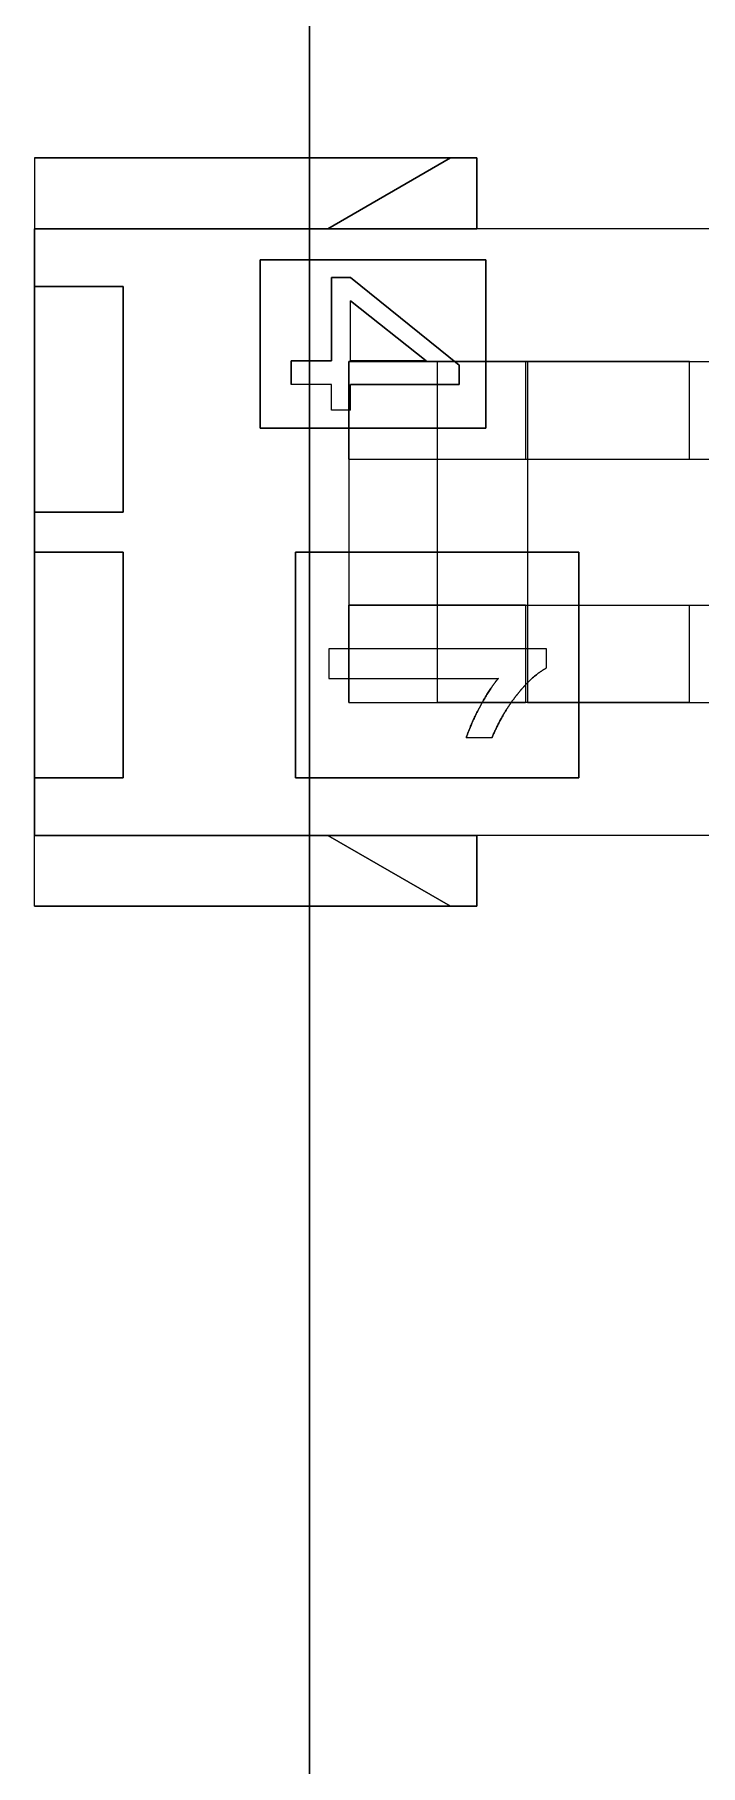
# Model space of a CAD drawing. Header units: millimetres. Extents: x 8.2 to 62.6, y 389.2 to 443.4.
# Drawn here: x 8.21 to 15.73, y 402.35 to 421.89 of the extents above; entities that cross this region are included whole.
import ezdxf

# ---------------------------------------------------------------- set-up
doc = ezdxf.new("R2010")
doc.units = ezdxf.units.MM
doc.layers.add('Feature', color=7, linetype='CONTINUOUS')

msp = doc.modelspace()

# ---------------------------------------------------------------- linework, layer by layer
at = {"layer": 'Feature'}
for p, q in [((11.3125, 394.185, -62.0183), (11.3125, 438.385, -62.0183)), ((11.3125, 438.385, -60.4183), (11.3125, 394.185, -60.4183)), ((11.3125, 438.385, -60.4183), (11.3125, 394.185, -60.4183)), ((11.3125, 394.185, -62.0183), (11.3125, 438.385, -62.0183)), ((8.2068, 420.5, -56.2333), (8.2068, 419.7, -56.2333)), ((8.2068, 420.5, -56.2333), (8.2068, 420.5, -56.7333)), ((8.2068, 420.5, -56.7333), (8.2068, 419.7, -56.7333)), ((8.2068, 420.5, -56.7333), (8.2068, 419.7, -56.7333)), ((13.2068, 420.5, -56.7333), (8.2068, 420.5, -56.7333)), ((8.2068, 420.5, -56.2333), (13.2068, 420.5, -56.2333)), ((8.2068, 420.5, -56.2333), (8.2068, 419.7, -56.2333)), ((8.2068, 420.5, -56.2333), (13.2068, 420.5, -56.2333)), ((13.2068, 420.5, -56.7333), (8.2068, 420.5, -56.7333)), ((8.2068, 420.5, -56.2333), (8.2068, 420.5, -56.7333)), ((12.9068, 420.5, -54.1227), (11.5214, 419.7, -54.1227)), ((11.5214, 419.7, -54.9227), (12.9068, 420.5, -54.9227)), ((11.5214, 419.7, -54.9227), (12.9068, 420.5, -54.9227)), ((12.9068, 420.5, -54.1227), (11.5214, 419.7, -54.1227)), ((12.9068, 420.5, -58.044), (11.5214, 419.7, -58.044)), ((11.5214, 419.7, -58.844), (12.9068, 420.5, -58.844)), ((12.9068, 420.5, -58.044), (11.5214, 419.7, -58.044)), ((11.5214, 419.7, -58.844), (12.9068, 420.5, -58.844)), ((12.9068, 420.5, -54.1227), (12.9068, 420.5, -54.9227)), ((12.9068, 420.5, -54.9227), (13.2068, 420.5, -54.9227)), ((12.9068, 420.5, -54.1227), (13.2068, 420.5, -54.1227)), ((12.9068, 420.5, -54.1227), (12.9068, 420.5, -54.9227)), ((12.9068, 420.5, -54.1227), (13.2068, 420.5, -54.1227)), ((12.9068, 420.5, -54.9227), (13.2068, 420.5, -54.9227)), ((13.2068, 420.5, -58.044), (12.9068, 420.5, -58.044)), ((12.9068, 420.5, -58.044), (12.9068, 420.5, -58.844)), ((13.2068, 420.5, -58.844), (12.9068, 420.5, -58.844)), ((13.2068, 420.5, -58.844), (12.9068, 420.5, -58.844)), ((12.9068, 420.5, -58.044), (12.9068, 420.5, -58.844)), ((13.2068, 420.5, -58.044), (12.9068, 420.5, -58.044)), ((13.2068, 420.5, -54.9227), (13.2068, 419.7, -54.9227)), ((13.2068, 420.5, -54.1227), (13.2068, 420.5, -54.9227)), ((13.2068, 420.5, -54.1227), (13.2068, 419.7, -54.1227)), ((13.2068, 420.5, -54.9227), (13.2068, 419.7, -54.9227)), ((13.2068, 420.5, -54.1227), (13.2068, 419.7, -54.1227)), ((13.2068, 420.5, -54.1227), (13.2068, 420.5, -54.9227)), ((13.2068, 420.5, -56.7333), (13.2068, 419.7, -56.7333)), ((13.2068, 420.5, -56.7333), (13.2068, 419.7, -56.7333)), ((13.2068, 420.5, -56.2333), (13.2068, 420.5, -56.7333)), ((13.2068, 420.5, -56.2333), (13.2068, 419.7, -56.2333)), ((13.2068, 420.5, -56.2333), (13.2068, 419.7, -56.2333)), ((13.2068, 420.5, -56.2333), (13.2068, 420.5, -56.7333)), ((13.2068, 419.7, -58.844), (13.2068, 420.5, -58.844)), ((13.2068, 420.5, -58.044), (13.2068, 420.5, -58.844)), ((13.2068, 419.7, -58.044), (13.2068, 420.5, -58.044)), ((13.2068, 419.7, -58.044), (13.2068, 420.5, -58.044)), ((13.2068, 419.7, -58.844), (13.2068, 420.5, -58.844)), ((13.2068, 420.5, -58.044), (13.2068, 420.5, -58.844)), ((17.8568, 419.7, -52.7309), (8.2068, 419.7, -52.7309)), ((8.2068, 412.85, -52.7309), (8.2068, 419.7, -52.7309)), ((8.2068, 419.7, -60.2357), (8.2068, 412.85, -60.2357)), ((17.8568, 419.7, -60.2357), (8.2068, 419.7, -60.2357)), ((8.2068, 419.7, -56.7333), (13.2068, 419.7, -56.7333)), ((13.2068, 419.7, -56.2333), (8.2068, 419.7, -56.2333)), ((8.2068, 419.7, -52.7309), (8.2068, 419.7, -56.2333)), ((17.8568, 419.7, -52.7309), (8.2068, 419.7, -52.7309)), ((17.8568, 419.7, -60.2357), (8.2068, 419.7, -60.2357)), ((8.2068, 419.7, -56.7333), (8.2068, 419.7, -60.2357)), ((8.2068, 419.7, -56.7333), (8.2068, 419.7, -60.2357)), ((8.2068, 419.7, -60.2357), (8.2068, 412.85, -60.2357)), ((8.2068, 412.85, -52.7309), (8.2068, 419.7, -52.7309)), ((8.2068, 419.7, -52.7309), (8.2068, 419.7, -56.2333)), ((8.2068, 419.7, -56.7333), (13.2068, 419.7, -56.7333)), ((13.2068, 419.7, -56.2333), (8.2068, 419.7, -56.2333)), ((11.5214, 419.7, -54.9227), (13.2068, 419.7, -54.9227)), ((11.5214, 419.7, -54.1227), (13.2068, 419.7, -54.1227)), ((11.5214, 419.7, -54.9227), (11.5214, 419.7, -54.1227)), ((11.5214, 419.7, -58.044), (13.2068, 419.7, -58.044)), ((11.5214, 419.7, -58.044), (11.5214, 419.7, -58.844)), ((11.5214, 419.7, -58.844), (13.2068, 419.7, -58.844)), ((11.5214, 419.7, -54.9227), (11.5214, 419.7, -54.1227)), ((11.5214, 419.7, -54.9227), (13.2068, 419.7, -54.9227)), ((11.5214, 419.7, -54.1227), (13.2068, 419.7, -54.1227)), ((11.5214, 419.7, -58.044), (13.2068, 419.7, -58.044)), ((11.5214, 419.7, -58.044), (11.5214, 419.7, -58.844)), ((11.5214, 419.7, -58.844), (13.2068, 419.7, -58.844)), ((13.2068, 419.7, -56.7333), (13.2068, 419.7, -56.2333)), ((13.2068, 419.7, -54.9227), (13.2068, 419.7, -54.1227)), ((13.2068, 419.7, -58.044), (13.2068, 419.7, -58.844)), ((13.2068, 419.7, -54.9227), (13.2068, 419.7, -54.1227)), ((13.2068, 419.7, -56.7333), (13.2068, 419.7, -56.2333)), ((13.2068, 419.7, -58.044), (13.2068, 419.7, -58.844)), ((10.7568, 419.35, -52.7309), (13.3068, 419.35, -52.7309)), ((10.7568, 417.45, -52.7309), (10.7568, 419.35, -52.7309)), ((10.7568, 419.35, -52.7309), (10.7568, 419.35, -52.7409)), ((10.7568, 417.45, -52.7309), (10.7568, 419.35, -52.7309)), ((10.7568, 419.35, -52.7409), (10.7568, 417.45, -52.7409)), ((13.3068, 419.35, -52.7409), (10.7568, 419.35, -52.7409)), ((10.7568, 419.35, -52.7409), (10.7568, 417.45, -52.7409)), ((10.7568, 419.35, -52.7309), (13.3068, 419.35, -52.7309)), ((10.7568, 419.35, -52.7309), (10.7568, 419.35, -52.7409)), ((13.3068, 419.35, -52.7409), (10.7568, 419.35, -52.7409)), ((13.3068, 419.35, -52.7309), (13.3068, 417.45, -52.7309)), ((13.3068, 417.45, -52.7409), (13.3068, 419.35, -52.7409)), ((13.3068, 419.35, -52.7309), (13.3068, 419.35, -52.7409)), ((13.3068, 419.35, -52.7309), (13.3068, 417.45, -52.7309)), ((13.3068, 419.35, -52.7309), (13.3068, 419.35, -52.7409)), ((13.3068, 417.45, -52.7409), (13.3068, 419.35, -52.7409)), ((8.2068, 419.05, -56.2583), (8.2068, 416.5, -56.2583)), ((8.2068, 419.05, -56.2583), (8.2068, 419.05, -53.4309)), ((8.2068, 419.05, -53.4309), (8.2068, 416.5, -53.4309)), ((8.2068, 416.5, -59.5357), (8.2068, 419.05, -59.5357)), ((8.2068, 419.05, -59.5357), (8.2068, 419.05, -56.7083)), ((8.2068, 416.5, -56.7083), (8.2068, 419.05, -56.7083)), ((8.2068, 419.05, -53.4309), (8.2068, 416.5, -53.4309)), ((9.2068, 419.05, -53.4309), (8.2068, 419.05, -53.4309)), ((9.2068, 419.05, -53.4309), (8.2068, 419.05, -53.4309)), ((8.2068, 419.05, -56.2583), (8.2068, 419.05, -53.4309)), ((9.2068, 419.05, -56.2583), (8.2068, 419.05, -56.2583)), ((9.2068, 419.05, -56.2583), (8.2068, 419.05, -56.2583)), ((8.2068, 419.05, -56.2583), (8.2068, 416.5, -56.2583)), ((8.2068, 416.5, -56.7083), (8.2068, 419.05, -56.7083)), ((8.2068, 419.05, -56.7083), (9.2068, 419.05, -56.7083)), ((8.2068, 419.05, -56.7083), (9.2068, 419.05, -56.7083)), ((8.2068, 419.05, -59.5357), (8.2068, 419.05, -56.7083)), ((8.2068, 419.05, -59.5357), (9.2068, 419.05, -59.5357)), ((8.2068, 419.05, -59.5357), (9.2068, 419.05, -59.5357)), ((8.2068, 416.5, -59.5357), (8.2068, 419.05, -59.5357)), ((9.2068, 416.5, -53.4309), (9.2068, 419.05, -53.4309)), ((9.2068, 419.05, -53.4309), (9.2068, 419.05, -56.2583)), ((9.2068, 419.05, -56.2583), (9.2068, 416.5, -56.2583)), ((9.2068, 419.05, -56.2583), (9.2068, 416.5, -56.2583)), ((9.2068, 416.5, -53.4309), (9.2068, 419.05, -53.4309)), ((9.2068, 419.05, -53.4309), (9.2068, 419.05, -56.2583)), ((9.2068, 416.5, -56.7083), (9.2068, 419.05, -56.7083)), ((9.2068, 419.05, -56.7083), (9.2068, 419.05, -59.5357)), ((9.2068, 419.05, -59.5357), (9.2068, 416.5, -59.5357)), ((9.2068, 419.05, -59.5357), (9.2068, 416.5, -59.5357)), ((9.2068, 416.5, -56.7083), (9.2068, 419.05, -56.7083)), ((9.2068, 419.05, -56.7083), (9.2068, 419.05, -59.5357)), ((11.5618, 419.15, -52.7409), (11.5618, 418.209, -52.7409)), ((11.7756, 419.15, -52.7409), (11.5618, 419.15, -52.7409)), ((11.5618, 418.209, -52.7309), (11.5618, 419.15, -52.7309)), ((11.5618, 419.15, -52.7409), (11.5618, 419.15, -52.7309)), ((11.5618, 419.15, -52.7409), (11.5618, 418.209, -52.7409)), ((11.5618, 419.15, -52.7409), (11.5618, 419.15, -52.7309)), ((11.5618, 419.15, -52.7309), (11.7756, 419.15, -52.7309)), ((11.7756, 419.15, -52.7409), (11.5618, 419.15, -52.7409)), ((11.5618, 419.15, -52.7309), (11.7756, 419.15, -52.7309)), ((11.5618, 418.209, -52.7309), (11.5618, 419.15, -52.7309)), ((11.7756, 419.15, -52.7409), (13.0068, 418.161, -52.7409)), ((11.7756, 419.15, -52.7409), (11.7756, 419.15, -52.7309)), ((11.7756, 419.15, -52.7409), (11.7756, 419.15, -52.7309)), ((13.0068, 418.161, -52.7309), (11.7756, 419.15, -52.7309)), ((11.7756, 419.15, -52.7409), (13.0068, 418.161, -52.7409)), ((13.0068, 418.161, -52.7309), (11.7756, 419.15, -52.7309)), ((11.7756, 418.888, -52.7309), (12.6321, 418.209, -52.7309)), ((11.7756, 418.209, -52.7309), (11.7756, 418.888, -52.7309)), ((11.7756, 418.888, -52.7409), (11.7756, 418.888, -52.7309)), ((11.7756, 418.209, -52.7309), (11.7756, 418.888, -52.7309)), ((11.7756, 418.209, -52.7409), (11.7756, 418.888, -52.7409)), ((11.7756, 418.209, -52.7409), (11.7756, 418.888, -52.7409)), ((12.6321, 418.209, -52.7409), (11.7756, 418.888, -52.7409)), ((11.7756, 418.888, -52.7309), (12.6321, 418.209, -52.7309)), ((11.7756, 418.888, -52.7409), (11.7756, 418.888, -52.7309)), ((12.6321, 418.209, -52.7409), (11.7756, 418.888, -52.7409)), ((11.1068, 418.209, -52.7409), (11.1068, 417.943, -52.7409)), ((11.5618, 418.209, -52.7409), (11.1068, 418.209, -52.7409)), ((11.1068, 417.943, -52.7309), (11.1068, 418.209, -52.7309)), ((11.1068, 418.209, -52.7409), (11.1068, 418.209, -52.7309)), ((11.1068, 418.209, -52.7409), (11.1068, 417.943, -52.7409)), ((11.1068, 418.209, -52.7409), (11.1068, 418.209, -52.7309)), ((11.1068, 418.209, -52.7309), (11.5618, 418.209, -52.7309)), ((11.5618, 418.209, -52.7409), (11.1068, 418.209, -52.7409)), ((11.1068, 418.209, -52.7309), (11.5618, 418.209, -52.7309)), ((11.1068, 417.943, -52.7309), (11.1068, 418.209, -52.7309)), ((11.5618, 418.209, -52.7409), (11.5618, 418.209, -52.7309)), ((11.5618, 418.209, -52.7409), (11.5618, 418.209, -52.7309)), ((11.7568, 417.1, -51.445), (11.7568, 418.2, -51.445)), ((11.7568, 418.2, -49.4609), (11.7568, 414.35, -49.4609)), ((11.7568, 418.2, -51.445), (11.7568, 418.2, -49.4609)), ((13.7568, 418.2, -51.9809), (11.7568, 418.2, -51.445)), ((11.7568, 418.2, -51.445), (11.7568, 418.2, -49.4609)), ((11.7568, 418.2, -49.4609), (12.7568, 418.2, -49.4609)), ((11.7568, 417.1, -51.445), (11.7568, 418.2, -51.445)), ((13.7568, 418.2, -51.9809), (11.7568, 418.2, -51.445)), ((11.7568, 418.2, -49.4609), (11.7568, 414.35, -49.4609)), ((11.7568, 418.2, -49.4609), (12.7568, 418.2, -49.4609)), ((12.6321, 418.209, -52.7309), (11.7756, 418.209, -52.7309)), ((11.7756, 418.209, -52.7409), (11.7756, 418.209, -52.7309)), ((11.7756, 418.209, -52.7409), (12.6321, 418.209, -52.7409)), ((11.7756, 418.209, -52.7409), (11.7756, 418.209, -52.7309)), ((12.6321, 418.209, -52.7309), (11.7756, 418.209, -52.7309)), ((11.7756, 418.209, -52.7409), (12.6321, 418.209, -52.7409)), ((12.6321, 418.209, -52.7409), (12.6321, 418.209, -52.7309)), ((12.6321, 418.209, -52.7409), (12.6321, 418.209, -52.7309)), ((12.7568, 418.2, -49.4609), (13.7768, 418.2, -50.4809)), ((12.7568, 418.2, -49.4609), (12.7568, 414.35, -49.4609)), ((12.7568, 418.2, -49.4609), (12.7568, 414.35, -49.4609)), ((12.7568, 418.2, -49.4609), (13.7768, 418.2, -50.4809)), ((15.6068, 418.2, -51.9809), (13.7568, 418.2, -51.9809)), ((13.7568, 418.2, -51.9809), (13.7568, 417.1, -51.9809)), ((15.6068, 418.2, -51.9809), (13.7568, 418.2, -51.9809)), ((13.7568, 418.2, -51.9809), (13.7568, 417.1, -51.9809)), ((13.7768, 418.2, -50.4809), (23.3168, 418.2, -50.4809)), ((13.7768, 418.2, -50.4809), (13.7768, 414.35, -50.4809)), ((13.7768, 418.2, -50.4809), (23.3168, 418.2, -50.4809)), ((13.7768, 418.2, -50.4809), (13.7768, 414.35, -50.4809)), ((15.6068, 417.1, -51.9809), (15.6068, 418.2, -51.9809)), ((15.6068, 417.1, -51.9809), (15.6068, 418.2, -51.9809)), ((13.0068, 418.161, -52.7409), (13.0068, 417.943, -52.7409)), ((13.0068, 418.161, -52.7409), (13.0068, 418.161, -52.7309)), ((13.0068, 418.161, -52.7409), (13.0068, 418.161, -52.7309)), ((13.0068, 417.943, -52.7309), (13.0068, 418.161, -52.7309)), ((13.0068, 418.161, -52.7409), (13.0068, 417.943, -52.7409)), ((13.0068, 417.943, -52.7309), (13.0068, 418.161, -52.7309)), ((11.5618, 417.943, -52.7409), (11.1068, 417.943, -52.7409)), ((11.5618, 417.943, -52.7309), (11.1068, 417.943, -52.7309)), ((11.1068, 417.943, -52.7409), (11.1068, 417.943, -52.7309)), ((11.5618, 417.943, -52.7409), (11.1068, 417.943, -52.7409)), ((11.1068, 417.943, -52.7409), (11.1068, 417.943, -52.7309)), ((11.5618, 417.943, -52.7309), (11.1068, 417.943, -52.7309)), ((11.5618, 417.65, -52.7409), (11.5618, 417.943, -52.7409)), ((11.5618, 417.943, -52.7409), (11.5618, 417.943, -52.7309)), ((11.5618, 417.65, -52.7309), (11.5618, 417.943, -52.7309)), ((11.5618, 417.943, -52.7409), (11.5618, 417.943, -52.7309)), ((11.5618, 417.65, -52.7409), (11.5618, 417.943, -52.7409)), ((11.5618, 417.65, -52.7309), (11.5618, 417.943, -52.7309)), ((13.0068, 417.943, -52.7409), (11.7756, 417.943, -52.7409)), ((11.7756, 417.65, -52.7409), (11.7756, 417.943, -52.7409)), ((11.7756, 417.943, -52.7309), (13.0068, 417.943, -52.7309)), ((11.7756, 417.943, -52.7409), (11.7756, 417.943, -52.7309)), ((13.0068, 417.943, -52.7409), (11.7756, 417.943, -52.7409)), ((11.7756, 417.943, -52.7409), (11.7756, 417.943, -52.7309)), ((11.7756, 417.65, -52.7309), (11.7756, 417.943, -52.7309)), ((11.7756, 417.65, -52.7409), (11.7756, 417.943, -52.7409)), ((11.7756, 417.65, -52.7309), (11.7756, 417.943, -52.7309)), ((11.7756, 417.943, -52.7309), (13.0068, 417.943, -52.7309)), ((13.0068, 417.943, -52.7409), (13.0068, 417.943, -52.7309)), ((13.0068, 417.943, -52.7409), (13.0068, 417.943, -52.7309)), ((11.7756, 417.65, -52.7409), (11.5618, 417.65, -52.7409)), ((11.7756, 417.65, -52.7309), (11.5618, 417.65, -52.7309)), ((11.5618, 417.65, -52.7409), (11.5618, 417.65, -52.7309)), ((11.7756, 417.65, -52.7409), (11.5618, 417.65, -52.7409)), ((11.5618, 417.65, -52.7409), (11.5618, 417.65, -52.7309)), ((11.7756, 417.65, -52.7309), (11.5618, 417.65, -52.7309)), ((11.7756, 417.65, -52.7409), (11.7756, 417.65, -52.7309)), ((11.7756, 417.65, -52.7409), (11.7756, 417.65, -52.7309)), ((13.3068, 417.45, -52.7309), (10.7568, 417.45, -52.7309)), ((10.7568, 417.45, -52.7309), (10.7568, 417.45, -52.7409)), ((10.7568, 417.45, -52.7409), (13.3068, 417.45, -52.7409)), ((10.7568, 417.45, -52.7309), (10.7568, 417.45, -52.7409)), ((13.3068, 417.45, -52.7309), (10.7568, 417.45, -52.7309)), ((10.7568, 417.45, -52.7409), (13.3068, 417.45, -52.7409)), ((13.3068, 417.45, -52.7309), (13.3068, 417.45, -52.7409)), ((13.3068, 417.45, -52.7309), (13.3068, 417.45, -52.7409)), ((11.7568, 417.1, -51.0809), (11.7568, 417.1, -51.445)), ((11.7568, 417.1, -51.0809), (11.7568, 415.45, -51.0809)), ((11.7568, 417.1, -51.0809), (21.1673, 417.1, -51.0809)), ((11.7568, 417.1, -51.0809), (11.7568, 417.1, -51.445)), ((11.7568, 417.1, -51.445), (13.7568, 417.1, -51.9809)), ((11.7568, 417.1, -51.0809), (11.7568, 415.45, -51.0809)), ((11.7568, 417.1, -51.0809), (21.1673, 417.1, -51.0809)), ((11.7568, 417.1, -51.445), (13.7568, 417.1, -51.9809)), ((13.7568, 417.1, -51.9809), (15.6068, 417.1, -51.9809)), ((13.7568, 417.1, -51.9809), (15.6068, 417.1, -51.9809)), ((8.2068, 416.5, -53.4309), (8.2068, 416.5, -56.2583)), ((8.2068, 416.5, -56.7083), (8.2068, 416.5, -59.5357)), ((9.2068, 416.5, -53.4309), (8.2068, 416.5, -53.4309)), ((9.2068, 416.5, -56.2583), (8.2068, 416.5, -56.2583)), ((9.2068, 416.5, -56.2583), (8.2068, 416.5, -56.2583)), ((8.2068, 416.5, -53.4309), (8.2068, 416.5, -56.2583)), ((9.2068, 416.5, -53.4309), (8.2068, 416.5, -53.4309)), ((8.2068, 416.5, -56.7083), (9.2068, 416.5, -56.7083)), ((8.2068, 416.5, -59.5357), (9.2068, 416.5, -59.5357)), ((8.2068, 416.5, -59.5357), (9.2068, 416.5, -59.5357)), ((8.2068, 416.5, -56.7083), (8.2068, 416.5, -59.5357)), ((8.2068, 416.5, -56.7083), (9.2068, 416.5, -56.7083)), ((9.2068, 416.5, -56.2583), (9.2068, 416.5, -53.4309)), ((9.2068, 416.5, -56.2583), (9.2068, 416.5, -53.4309)), ((9.2068, 416.5, -59.5357), (9.2068, 416.5, -56.7083)), ((9.2068, 416.5, -59.5357), (9.2068, 416.5, -56.7083)), ((8.2068, 416.05, -56.2583), (8.2068, 413.5, -56.2583)), ((8.2068, 416.05, -56.2583), (8.2068, 416.05, -53.4309)), ((8.2068, 416.05, -53.4309), (8.2068, 413.5, -53.4309)), ((8.2068, 413.5, -59.5357), (8.2068, 416.05, -59.5357)), ((8.2068, 416.05, -59.5357), (8.2068, 416.05, -56.7083)), ((8.2068, 413.5, -56.7083), (8.2068, 416.05, -56.7083)), ((8.2068, 416.05, -53.4309), (8.2068, 413.5, -53.4309)), ((9.2068, 416.05, -53.4309), (8.2068, 416.05, -53.4309)), ((9.2068, 416.05, -53.4309), (8.2068, 416.05, -53.4309)), ((8.2068, 416.05, -56.2583), (8.2068, 416.05, -53.4309)), ((9.2068, 416.05, -56.2583), (8.2068, 416.05, -56.2583)), ((9.2068, 416.05, -56.2583), (8.2068, 416.05, -56.2583)), ((8.2068, 416.05, -56.2583), (8.2068, 413.5, -56.2583)), ((8.2068, 416.05, -59.5357), (9.2068, 416.05, -59.5357)), ((8.2068, 413.5, -59.5357), (8.2068, 416.05, -59.5357)), ((8.2068, 416.05, -56.7083), (9.2068, 416.05, -56.7083)), ((8.2068, 416.05, -59.5357), (8.2068, 416.05, -56.7083)), ((8.2068, 416.05, -59.5357), (9.2068, 416.05, -59.5357)), ((8.2068, 413.5, -56.7083), (8.2068, 416.05, -56.7083)), ((8.2068, 416.05, -56.7083), (9.2068, 416.05, -56.7083)), ((9.2068, 413.5, -53.4309), (9.2068, 416.05, -53.4309)), ((9.2068, 416.05, -53.4309), (9.2068, 416.05, -56.2583)), ((9.2068, 416.05, -56.2583), (9.2068, 413.5, -56.2583)), ((9.2068, 416.05, -53.4309), (9.2068, 416.05, -56.2583)), ((9.2068, 416.05, -56.2583), (9.2068, 413.5, -56.2583)), ((9.2068, 413.5, -53.4309), (9.2068, 416.05, -53.4309)), ((9.2068, 416.05, -56.7083), (9.2068, 413.5, -56.7083)), ((9.2068, 416.05, -59.5357), (9.2068, 416.05, -56.7083)), ((9.2068, 413.5, -59.5357), (9.2068, 416.05, -59.5357)), ((9.2068, 413.5, -59.5357), (9.2068, 416.05, -59.5357)), ((9.2068, 416.05, -59.5357), (9.2068, 416.05, -56.7083)), ((9.2068, 416.05, -56.7083), (9.2068, 413.5, -56.7083)), ((14.3568, 416.05, -60.2357), (11.1568, 416.05, -60.2357)), ((11.1568, 416.05, -60.2357), (11.1568, 413.5, -60.2357)), ((11.1568, 416.05, -60.2257), (14.3568, 416.05, -60.2257)), ((11.1568, 416.05, -60.2257), (11.1568, 416.05, -60.2357)), ((14.3568, 416.05, -60.2357), (11.1568, 416.05, -60.2357)), ((11.1568, 416.05, -60.2257), (11.1568, 416.05, -60.2357)), ((11.1568, 413.5, -60.2257), (11.1568, 416.05, -60.2257)), ((11.1568, 416.05, -60.2357), (11.1568, 413.5, -60.2357)), ((11.1568, 413.5, -60.2257), (11.1568, 416.05, -60.2257)), ((11.1568, 416.05, -60.2257), (14.3568, 416.05, -60.2257)), ((14.3568, 413.5, -60.2357), (14.3568, 416.05, -60.2357)), ((14.3568, 416.05, -60.2257), (14.3568, 413.5, -60.2257)), ((14.3568, 416.05, -60.2257), (14.3568, 416.05, -60.2357)), ((14.3568, 413.5, -60.2357), (14.3568, 416.05, -60.2357)), ((14.3568, 416.05, -60.2257), (14.3568, 416.05, -60.2357)), ((14.3568, 416.05, -60.2257), (14.3568, 413.5, -60.2257)), ((11.7568, 415.45, -51.0809), (11.7568, 415.45, -51.445)), ((11.7568, 414.35, -51.445), (11.7568, 415.45, -51.445)), ((11.7568, 415.45, -51.0809), (21.1673, 415.45, -51.0809)), ((13.7568, 415.45, -51.9809), (11.7568, 415.45, -51.445)), ((11.7568, 415.45, -51.0809), (11.7568, 415.45, -51.445)), ((11.7568, 415.45, -51.0809), (21.1673, 415.45, -51.0809)), ((11.7568, 414.35, -51.445), (11.7568, 415.45, -51.445)), ((13.7568, 415.45, -51.9809), (11.7568, 415.45, -51.445)), ((13.7568, 415.45, -51.9809), (15.6068, 415.45, -51.9809)), ((13.7568, 415.45, -51.9809), (13.7568, 414.35, -51.9809)), ((13.7568, 415.45, -51.9809), (13.7568, 414.35, -51.9809)), ((13.7568, 415.45, -51.9809), (15.6068, 415.45, -51.9809)), ((15.6068, 414.35, -51.9809), (15.6068, 415.45, -51.9809)), ((15.6068, 414.35, -51.9809), (15.6068, 415.45, -51.9809)), ((13.9918, 414.957, -60.2257), (11.5318, 414.957, -60.2257)), ((11.5318, 414.957, -60.2257), (11.5318, 414.623, -60.2257)), ((13.9918, 414.957, -60.2357), (11.5318, 414.957, -60.2357)), ((11.5318, 414.957, -60.2357), (11.5318, 414.957, -60.2257)), ((13.9918, 414.957, -60.2257), (11.5318, 414.957, -60.2257)), ((11.5318, 414.957, -60.2357), (11.5318, 414.957, -60.2257)), ((11.5318, 414.957, -60.2357), (11.5318, 414.623, -60.2357)), ((11.5318, 414.957, -60.2257), (11.5318, 414.623, -60.2257)), ((11.5318, 414.957, -60.2357), (11.5318, 414.623, -60.2357)), ((13.9918, 414.957, -60.2357), (11.5318, 414.957, -60.2357)), ((13.9918, 414.741, -60.2257), (13.9918, 414.957, -60.2257)), ((13.9918, 414.741, -60.2357), (13.9918, 414.957, -60.2357)), ((13.9918, 414.957, -60.2357), (13.9918, 414.957, -60.2257)), ((13.9918, 414.741, -60.2257), (13.9918, 414.957, -60.2257)), ((13.9918, 414.957, -60.2357), (13.9918, 414.957, -60.2257)), ((13.9918, 414.741, -60.2357), (13.9918, 414.957, -60.2357)), ((13.9918, 414.741, -60.2357), (13.9918, 414.741, -60.2257)), ((13.9918, 414.741, -60.2357), (13.9918, 414.741, -60.2257)), ((11.5318, 414.623, -60.2257), (13.4484, 414.623, -60.2257)), ((11.5318, 414.623, -60.2357), (11.5318, 414.623, -60.2257)), ((11.5318, 414.623, -60.2357), (11.5318, 414.623, -60.2257)), ((11.5318, 414.623, -60.2357), (13.4484, 414.623, -60.2357)), ((11.5318, 414.623, -60.2257), (13.4484, 414.623, -60.2257)), ((11.5318, 414.623, -60.2357), (13.4484, 414.623, -60.2357)), ((13.4484, 414.623, -60.2257), (13.4484, 414.623, -60.2357)), ((13.4484, 414.623, -60.2257), (13.4484, 414.623, -60.2357)), ((11.7568, 414.35, -51.445), (11.7568, 414.35, -49.4609)), ((11.7568, 414.35, -49.4609), (12.7568, 414.35, -49.4609)), ((11.7568, 414.35, -51.445), (11.7568, 414.35, -49.4609)), ((11.7568, 414.35, -51.445), (13.7568, 414.35, -51.9809)), ((11.7568, 414.35, -51.445), (13.7568, 414.35, -51.9809)), ((11.7568, 414.35, -49.4609), (12.7568, 414.35, -49.4609)), ((13.7768, 414.35, -50.4809), (12.7568, 414.35, -49.4609)), ((13.7768, 414.35, -50.4809), (12.7568, 414.35, -49.4609)), ((13.2416, 414.307, -60.2357), (13.2416, 414.307, -60.2257)), ((13.2416, 414.307, -60.2357), (13.2416, 414.307, -60.2257)), ((15.6068, 414.35, -51.9809), (13.7568, 414.35, -51.9809)), ((15.6068, 414.35, -51.9809), (13.7568, 414.35, -51.9809)), ((13.7768, 414.35, -50.4809), (23.3168, 414.35, -50.4809)), ((13.7768, 414.35, -50.4809), (23.3168, 414.35, -50.4809)), ((13.0862, 413.957, -60.2257), (13.377, 413.957, -60.2257)), ((13.0862, 413.957, -60.2357), (13.0862, 413.957, -60.2257)), ((13.0862, 413.957, -60.2357), (13.0862, 413.957, -60.2257)), ((13.0862, 413.957, -60.2357), (13.377, 413.957, -60.2357)), ((13.0862, 413.957, -60.2257), (13.377, 413.957, -60.2257)), ((13.0862, 413.957, -60.2357), (13.377, 413.957, -60.2357)), ((13.377, 413.957, -60.2257), (13.377, 413.957, -60.2357)), ((13.377, 413.957, -60.2257), (13.377, 413.957, -60.2357)), ((8.2068, 413.5, -53.4309), (8.2068, 413.5, -56.2583)), ((8.2068, 413.5, -56.7083), (8.2068, 413.5, -59.5357)), ((9.2068, 413.5, -56.2583), (8.2068, 413.5, -56.2583)), ((8.2068, 413.5, -53.4309), (8.2068, 413.5, -56.2583)), ((9.2068, 413.5, -53.4309), (8.2068, 413.5, -53.4309)), ((9.2068, 413.5, -53.4309), (8.2068, 413.5, -53.4309)), ((9.2068, 413.5, -56.2583), (8.2068, 413.5, -56.2583)), ((8.2068, 413.5, -59.5357), (9.2068, 413.5, -59.5357)), ((8.2068, 413.5, -56.7083), (8.2068, 413.5, -59.5357)), ((8.2068, 413.5, -56.7083), (9.2068, 413.5, -56.7083)), ((8.2068, 413.5, -59.5357), (9.2068, 413.5, -59.5357)), ((8.2068, 413.5, -56.7083), (9.2068, 413.5, -56.7083)), ((9.2068, 413.5, -56.2583), (9.2068, 413.5, -53.4309)), ((9.2068, 413.5, -56.2583), (9.2068, 413.5, -53.4309)), ((9.2068, 413.5, -56.7083), (9.2068, 413.5, -59.5357)), ((9.2068, 413.5, -56.7083), (9.2068, 413.5, -59.5357)), ((11.1568, 413.5, -60.2357), (14.3568, 413.5, -60.2357)), ((11.1568, 413.5, -60.2257), (11.1568, 413.5, -60.2357)), ((11.1568, 413.5, -60.2257), (11.1568, 413.5, -60.2357)), ((14.3568, 413.5, -60.2257), (11.1568, 413.5, -60.2257)), ((11.1568, 413.5, -60.2357), (14.3568, 413.5, -60.2357)), ((14.3568, 413.5, -60.2257), (11.1568, 413.5, -60.2257)), ((14.3568, 413.5, -60.2257), (14.3568, 413.5, -60.2357)), ((14.3568, 413.5, -60.2257), (14.3568, 413.5, -60.2357)), ((17.8568, 412.85, -52.7309), (8.2068, 412.85, -52.7309)), ((17.8568, 412.85, -60.2357), (8.2068, 412.85, -60.2357)), ((8.2068, 412.85, -60.2357), (8.2068, 412.85, -56.7333)), ((8.2068, 412.05, -56.7333), (8.2068, 412.85, -56.7333)), ((8.2068, 412.05, -56.2333), (8.2068, 412.85, -56.2333)), ((8.2068, 412.85, -56.2333), (8.2068, 412.85, -52.7309)), ((13.2068, 412.85, -56.2333), (8.2068, 412.85, -56.2333)), ((8.2068, 412.85, -56.7333), (13.2068, 412.85, -56.7333)), ((8.2068, 412.85, -60.2357), (8.2068, 412.85, -56.7333)), ((17.8568, 412.85, -60.2357), (8.2068, 412.85, -60.2357)), ((17.8568, 412.85, -52.7309), (8.2068, 412.85, -52.7309)), ((8.2068, 412.85, -56.2333), (8.2068, 412.85, -52.7309)), ((8.2068, 412.05, -56.7333), (8.2068, 412.85, -56.7333)), ((8.2068, 412.85, -56.7333), (13.2068, 412.85, -56.7333)), ((8.2068, 412.05, -56.2333), (8.2068, 412.85, -56.2333)), ((13.2068, 412.85, -56.2333), (8.2068, 412.85, -56.2333)), ((11.5214, 412.85, -58.044), (13.2068, 412.85, -58.044)), ((11.5214, 412.85, -58.844), (13.2068, 412.85, -58.844)), ((11.5214, 412.85, -58.044), (11.5214, 412.85, -58.844)), ((11.5214, 412.85, -54.9227), (13.2068, 412.85, -54.9227)), ((11.5214, 412.85, -54.9227), (11.5214, 412.85, -54.1227)), ((11.5214, 412.85, -54.1227), (13.2068, 412.85, -54.1227)), ((11.5214, 412.85, -58.044), (11.5214, 412.85, -58.844)), ((12.9068, 412.05, -58.844), (11.5214, 412.85, -58.844)), ((11.5214, 412.85, -58.044), (12.9068, 412.05, -58.044)), ((11.5214, 412.85, -58.044), (12.9068, 412.05, -58.044)), ((11.5214, 412.85, -58.044), (13.2068, 412.85, -58.044)), ((12.9068, 412.05, -58.844), (11.5214, 412.85, -58.844)), ((11.5214, 412.85, -58.844), (13.2068, 412.85, -58.844)), ((12.9068, 412.05, -54.9227), (11.5214, 412.85, -54.9227)), ((11.5214, 412.85, -54.9227), (13.2068, 412.85, -54.9227)), ((11.5214, 412.85, -54.1227), (12.9068, 412.05, -54.1227)), ((11.5214, 412.85, -54.9227), (11.5214, 412.85, -54.1227)), ((12.9068, 412.05, -54.9227), (11.5214, 412.85, -54.9227)), ((11.5214, 412.85, -54.1227), (12.9068, 412.05, -54.1227)), ((11.5214, 412.85, -54.1227), (13.2068, 412.85, -54.1227)), ((13.2068, 412.85, -56.7333), (13.2068, 412.85, -56.2333)), ((13.2068, 412.85, -58.044), (13.2068, 412.85, -58.844)), ((13.2068, 412.85, -54.9227), (13.2068, 412.85, -54.1227)), ((13.2068, 412.05, -58.044), (13.2068, 412.85, -58.044)), ((13.2068, 412.05, -58.844), (13.2068, 412.85, -58.844)), ((13.2068, 412.85, -58.044), (13.2068, 412.85, -58.844)), ((13.2068, 412.05, -58.044), (13.2068, 412.85, -58.044)), ((13.2068, 412.05, -58.844), (13.2068, 412.85, -58.844)), ((13.2068, 412.05, -56.7333), (13.2068, 412.85, -56.7333)), ((13.2068, 412.05, -56.2333), (13.2068, 412.85, -56.2333)), ((13.2068, 412.05, -56.2333), (13.2068, 412.85, -56.2333)), ((13.2068, 412.05, -56.7333), (13.2068, 412.85, -56.7333)), ((13.2068, 412.85, -56.7333), (13.2068, 412.85, -56.2333)), ((13.2068, 412.85, -54.9227), (13.2068, 412.85, -54.1227)), ((13.2068, 412.85, -54.1227), (13.2068, 412.05, -54.1227)), ((13.2068, 412.85, -54.9227), (13.2068, 412.05, -54.9227)), ((13.2068, 412.85, -54.9227), (13.2068, 412.05, -54.9227)), ((13.2068, 412.85, -54.1227), (13.2068, 412.05, -54.1227)), ((8.2068, 412.05, -56.2333), (8.2068, 412.05, -56.7333)), ((8.2068, 412.05, -56.7333), (13.2068, 412.05, -56.7333)), ((8.2068, 412.05, -56.7333), (13.2068, 412.05, -56.7333)), ((13.2068, 412.05, -56.2333), (8.2068, 412.05, -56.2333)), ((8.2068, 412.05, -56.2333), (8.2068, 412.05, -56.7333)), ((13.2068, 412.05, -56.2333), (8.2068, 412.05, -56.2333)), ((12.9068, 412.05, -58.844), (12.9068, 412.05, -58.044)), ((12.9068, 412.05, -58.044), (13.2068, 412.05, -58.044)), ((12.9068, 412.05, -58.844), (13.2068, 412.05, -58.844)), ((12.9068, 412.05, -58.844), (12.9068, 412.05, -58.044)), ((12.9068, 412.05, -58.844), (13.2068, 412.05, -58.844)), ((12.9068, 412.05, -58.044), (13.2068, 412.05, -58.044)), ((13.2068, 412.05, -54.9227), (12.9068, 412.05, -54.9227)), ((12.9068, 412.05, -54.9227), (12.9068, 412.05, -54.1227)), ((13.2068, 412.05, -54.1227), (12.9068, 412.05, -54.1227)), ((13.2068, 412.05, -54.1227), (12.9068, 412.05, -54.1227)), ((12.9068, 412.05, -54.9227), (12.9068, 412.05, -54.1227)), ((13.2068, 412.05, -54.9227), (12.9068, 412.05, -54.9227)), ((13.2068, 412.05, -58.844), (13.2068, 412.05, -58.044)), ((13.2068, 412.05, -58.844), (13.2068, 412.05, -58.044)), ((13.2068, 412.05, -56.7333), (13.2068, 412.05, -56.2333)), ((13.2068, 412.05, -56.7333), (13.2068, 412.05, -56.2333)), ((13.2068, 412.05, -54.9227), (13.2068, 412.05, -54.1227)), ((13.2068, 412.05, -54.9227), (13.2068, 412.05, -54.1227))]:
    msp.add_line(p, q, dxfattribs=at)
for centre, radius in [((15.6068, 418.2, -52.2309), 0.25), ((15.6068, 418.2, -52.2309), 0.25), ((15.6068, 417.1, -52.2309), 0), ((15.6068, 417.1, -52.2309), 0), ((15.6068, 415.45, -52.2309), 0.25), ((15.6068, 415.45, -52.2309), 0.25), ((15.6068, 414.35, -52.2309), 0), ((15.6068, 414.35, -52.2309), 0)]:
    msp.add_arc(centre, radius, 0, 0, dxfattribs=at)
for points, knots in [([(13.377, 413.957, -60.2257), (13.4956, 414.236, -60.2257), (13.664, 414.445, -60.2257), (13.8325, 414.655, -60.2257), (13.9918, 414.741, -60.2257)], [0, 0, 0, 0.500204, 0.500204, 1, 1, 1]), ([(13.9918, 414.741, -60.2357), (13.8325, 414.655, -60.2357), (13.664, 414.445, -60.2357), (13.4956, 414.236, -60.2357), (13.377, 413.957, -60.2357)], [0, 0, 0, 0.499796, 0.499796, 1, 1, 1]), ([(13.377, 413.957, -60.2257), (13.4956, 414.236, -60.2257), (13.664, 414.445, -60.2257), (13.8325, 414.655, -60.2257), (13.9918, 414.741, -60.2257)], [0, 0, 0, 0.500204, 0.500204, 1, 1, 1]), ([(13.9918, 414.741, -60.2357), (13.8325, 414.655, -60.2357), (13.664, 414.445, -60.2357), (13.4956, 414.236, -60.2357), (13.377, 413.957, -60.2357)], [0, 0, 0, 0.499796, 0.499796, 1, 1, 1])]:
    msp.add_open_spline(points, degree=2, knots=knots, dxfattribs=at)
for points in [[(13.4484, 414.623, -60.2257), (13.345, 414.503, -60.2257), (13.2416, 414.307, -60.2257)], [(13.4484, 414.623, -60.2257), (13.345, 414.503, -60.2257), (13.2416, 414.307, -60.2257)], [(13.2416, 414.307, -60.2357), (13.345, 414.503, -60.2357), (13.4484, 414.623, -60.2357)], [(13.2416, 414.307, -60.2357), (13.345, 414.503, -60.2357), (13.4484, 414.623, -60.2357)], [(13.2416, 414.307, -60.2257), (13.1379, 414.111, -60.2257), (13.0862, 413.957, -60.2257)], [(13.0862, 413.957, -60.2357), (13.1379, 414.111, -60.2357), (13.2416, 414.307, -60.2357)], [(13.2416, 414.307, -60.2257), (13.1379, 414.111, -60.2257), (13.0862, 413.957, -60.2257)], [(13.0862, 413.957, -60.2357), (13.1379, 414.111, -60.2357), (13.2416, 414.307, -60.2357)]]:
    msp.add_open_spline(points, degree=2, dxfattribs=at)

doc.saveas('drawing.dxf')
